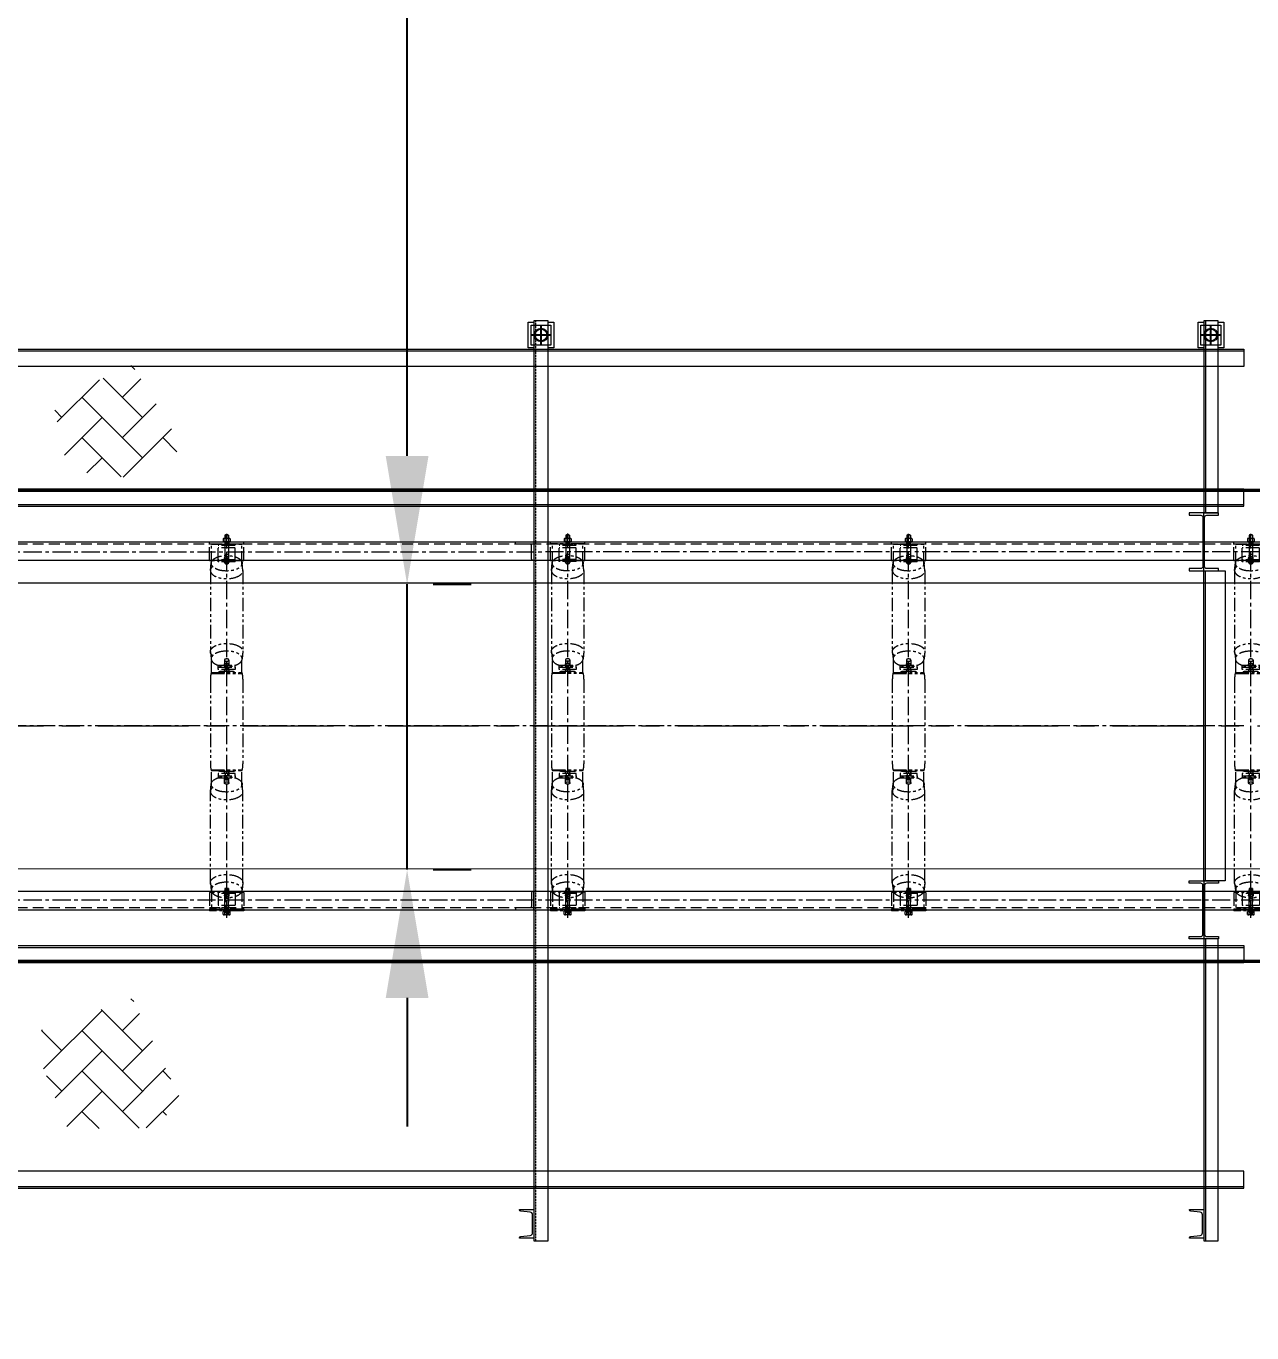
# Model space of a CAD drawing. Header units: millimetres. Extents: x -243837 to -5443, y 40 to 285140.
# Drawn here: x -116228 to -111932, y 76639 to 81219 of the extents above; entities that cross this region are included whole.
import ezdxf

# ---------------------------------------------------------------- set-up
doc = ezdxf.new("R2010")
doc.units = ezdxf.units.MM
for name, pattern in [('CENTER', [50.8, 31.75, -6.35, 6.35, -6.35]), ('CENTER2', [1.125, 0.75, -0.125, 0.125, -0.125]), ('HIDDEN', [0.375, 0.25, -0.125]), ('PHANTOM', [63.5, 31.75, -6.35, 6.35, -6.35, 6.35, -6.35])]:
    doc.linetypes.add(name, pattern=pattern)
doc.layers.add('1', color=7, linetype='Continuous')
doc.layers.add('3', color=3, linetype='Continuous')
for name, color, linetype, lineweight in [('2', 3, 'Continuous', 20), ('DIM', 1, 'Continuous', 9), ('phantom', 4, 'PHANTOM', 5), ('R- PHANTOM', 3, 'PHANTOM', 9), ('R-CENTER', 1, 'CENTER2', 5), ('R-HIDDEN', 3, 'HIDDEN', 9), ('R-OBJECT', 2, 'Continuous', 20)]:
    doc.layers.add(name, color=color, linetype=linetype, lineweight=lineweight)
doc.styles.add('KA', font='romans.shx', dxfattribs={"width": 0.7})
doc.dimstyles.new('KAT', dxfattribs={"dimscale": 125, "dimtxt": 2.5, "dimasz": 2, "dimexe": 1, "dimexo": 0.06, "dimgap": 0.5, "dimtad": 1, "dimdec": 0, "dimzin": 0, "dimdsep": 46, "dimtxsty": 'KA', "dimcen": 1.5, "dimclrd": 1, "dimclre": 1, "dimclrt": 4, "dimadec": 0, "dimazin": 0, "dimtfac": 1, "dimtdec": 0, "dimtmove": 0, "dimatfit": 2, "dimfxl": 1.5, "dimtolj": 1, "dimtzin": 0, "dimarcsym": 0})
doc.dimstyles.new('rakesh', dxfattribs={"dimscale": 160, "dimtxt": 2.5, "dimasz": 1, "dimexe": 0.8, "dimexo": 0.8, "dimgap": 1, "dimtad": 1, "dimdec": 0, "dimzin": 0, "dimdsep": 46, "dimtxsty": 'KA', "dimblk": 'OBLIQUE', "dimcen": 1.5, "dimclrd": 1, "dimclre": 1, "dimclrt": 2, "dimadec": 0, "dimazin": 0, "dimtfac": 1, "dimtdec": 0, "dimtmove": 0, "dimatfit": 2, "dimfxl": 0, "dimtolj": 1, "dimtzin": 0, "dimlwd": -1, "dimlwe": -1, "dimarcsym": 1})

# ---------------------------------------------------------------- blocks, each defined once
blk = doc.blocks.new('A$Cc1e59ba2')
at = {"layer": 'phantom', "ltscale": 1.5}
h = blk.add_hatch(dxfattribs=at)
h.set_pattern_fill('ANSI31', color=256, scale=4, angle=90, style=0)
h.set_pattern_definition([(225, (-355.42745, -107.5471), (-0.3535534, 0.3535534), [])])
h.paths.add_polyline_path([(-655.8, -172.3), (-655.8, -173.4), (-658.2, -173.4), (-658.2, -172.3)])
h.paths.add_polyline_path([(-672.4, -172.3), (-672.4, -173.4), (-674.9, -173.4), (-674.9, -172.3)])
h = blk.add_hatch(dxfattribs=at)
h.set_pattern_fill('ANSI31', color=256, scale=4, angle=90, style=0)
h.set_pattern_definition([(225, (-355.42745, -138.30226), (-0.3535534, 0.3535534), [])])
h.paths.add_polyline_path([(-655.8, -525), (-655.8, -523.9), (-658.2, -523.9), (-658.2, -525)])
h.paths.add_polyline_path([(-672.4, -525), (-672.4, -523.9), (-674.9, -523.9), (-674.9, -525)])
for p, q in [((-605.3, 279.5), (-725.3, 279.5)), ((-725.3, 214.5), (-725.3, 279.5)), ((-677.3, 291.8), (-675.2, 293)), ((-677.3, 291.8), (-677.3, 281)), ((-653.3, 281), (-677.3, 281)), ((-675.3, 281), (-675.3, 279.5)), ((-655.5, 293), (-675.2, 293)), ((-672.3, 279.5), (-672.3, 273.5)), ((-672.3, 279.5), (-672.3, 273.5)), ((-659.3, 304.5), (-671.3, 304.5)), ((-671.3, 304.5), (-671.3, 293)), ((-671.3, 291.8), (-671.3, 281)), ((-671.3, 279.5), (-671.3, 276.5)), ((-659.3, 276.5), (-671.3, 276.5)), ((-670.6, 304.5), (-670.6, 293)), ((-670.6, 276.5), (-670.6, 274.5)), ((-665.3, 266.5), (-665.3, 290)), ((-660.1, 304.5), (-660.1, 292.1)), ((-660.1, 276.5), (-660.1, 274.5)), ((-659.3, 304.5), (-659.3, 293)), ((-659.3, 291.8), (-659.3, 281)), ((-659.3, 279.5), (-659.3, 276.5)), ((-658.3, 279.5), (-658.3, 273.5)), ((-658.3, 279.5), (-658.3, 273.3)), ((-653.3, 291.8), (-655.5, 293)), ((-655.3, 281), (-655.3, 279.5)), ((-653.3, 291.8), (-653.3, 281)), ((-605.3, 214.5), (-605.3, 279.5)), ((-605.3, 273.5), (-725.3, 273.5)), ((-718.4, 200.4), (-718.4, 273.5)), ((-718.4, 273.5), (-612.3, 273.5)), ((-635.3, 268.5), (-695.3, 268.5)), ((-695.3, 211.7), (-695.3, 268.5)), ((-635.3, 260.5), (-695.3, 260.5)), ((-671.3, 274.5), (-671.3, 208.5)), ((-671.3, 274.5), (-659.3, 274.5)), ((-659.3, 236.5), (-671.3, 236.5)), ((-665.3, 268.5), (-665.3, 273.5)), ((-659.3, 274.5), (-659.3, 208.5)), ((-635.3, 211.7), (-635.3, 268.5)), ((-612.3, 200.4), (-612.3, 273.5)), ((-718.4, 214.5), (-725.3, 214.5)), ((-722.5, 180.7), (-719.5, 207.5)), ((-612.3, 214.5), (-718.4, 214.5)), ((-635.3, 218.6), (-695.3, 218.6)), ((-635.3, 211.7), (-695.3, 211.7)), ((-673.3, 210.3), (-673.3, 225.4)), ((-657.3, 210.3), (-657.3, 225.4)), ((-651.3, 214.5), (-655.3, 214.5)), ((-645.3, 214.5), (-651.3, 214.5)), ((-605.3, 214.5), (-612.3, 214.5)), ((-608.2, 180.7), (-611.1, 206)), ((-722.5, 180.7), (-722.5, -103.6)), ((-608.2, 180.7), (-608.2, -103.6)), ((-722.5, -103.6), (-719.5, -128.8)), ((-718.4, -177.3), (-718.4, -134.4)), ((-673.3, -133.1), (-673.3, -148.2)), ((-657.3, -133.1), (-657.3, -148.2)), ((-612.3, -177.3), (-612.3, -134.4)), ((-608.2, -103.6), (-611.1, -128.8)), ((-720.1, -179.7), (-610.5, -179.7)), ((-719.5, -177.3), (-611.1, -177.3)), ((-695.3, -151.3), (-635.3, -151.3)), ((-695.3, -158.3), (-695.3, -151.4)), ((-693.1, -177.3), (-692.3, -175.1)), ((-688.8, -173.4), (-692.3, -174.9)), ((-691.6, -177.3), (-692.3, -174.9)), ((-691.7, -177.3), (-692.3, -175.1)), ((-673.3, -173.4), (-688.8, -173.4)), ((-674.9, -172.3), (-674.9, -173.4)), ((-655.8, -172.3), (-674.9, -172.3)), ((-655.8, -173.4), (-674.9, -173.4)), ((-672.3, -158.3), (-673.3, -159.3)), ((-673.3, -159.3), (-672.3, -158.3)), ((-673.3, -159.3), (-673.3, -160.3)), ((-673.3, -160.3), (-673.3, -159.3)), ((-673.3, -159.3), (-669.8, -159.3)), ((-669.8, -159.3), (-673.3, -159.3)), ((-673.3, -166.3), (-673.3, -172.3)), ((-657.3, -172.3), (-673.3, -172.3)), ((-657.3, -173.4), (-673.3, -173.4)), ((-672.4, -172.3), (-672.4, -173.4)), ((-658.3, -158.3), (-672.3, -158.3)), ((-658.3, -158.3), (-672.3, -158.3)), ((-669.8, -158.3), (-669.8, -166.3)), ((-660.8, -166.3), (-669.8, -166.3)), ((-665.3, -177.3), (-665.3, -166.3)), ((-660.8, -158.3), (-660.8, -166.3)), ((-657.3, -159.3), (-660.8, -159.3)), ((-657.3, -159.3), (-660.8, -159.3)), ((-658.3, -158.3), (-657.3, -159.3)), ((-658.3, -158.3), (-657.3, -159.3)), ((-657.3, -159.3), (-658.3, -158.3)), ((-658.2, -172.3), (-658.2, -173.4)), ((-657.3, -166.3), (-657.3, -158.3)), ((-657.3, -159.3), (-657.3, -160.3)), ((-657.3, -160.3), (-657.3, -159.3)), ((-657.3, -166.3), (-657.3, -172.3)), ((-641.8, -173.4), (-657.3, -173.4)), ((-655.8, -172.3), (-655.8, -173.4)), ((-641.8, -173.4), (-638.3, -174.9)), ((-639.1, -177.3), (-638.3, -174.9)), ((-639, -177.3), (-638.3, -175.1)), ((-637.6, -177.3), (-638.3, -175.1)), ((-635.3, -158.3), (-635.3, -151.4)), ((-722.5, -200.1), (-722.5, -497.2)), ((-608.2, -200.1, 7.6), (-608.2, -497.2, 7.6)), ((-720.1, -517.6), (-610.5, -517.6)), ((-719.5, -520), (-611.1, -520)), ((-718.4, -574.1), (-718.4, -520)), ((-695.3, -539), (-695.3, -545.9)), ((-695.3, -545.9), (-635.3, -545.9)), ((-693.1, -520), (-692.3, -522.2)), ((-691.7, -520), (-692.3, -522.2)), ((-691.6, -520), (-692.3, -522.4)), ((-688.8, -523.9), (-692.3, -522.4)), ((-673.3, -523.9), (-688.8, -523.9)), ((-674.9, -525), (-674.9, -523.9)), ((-655.8, -523.9), (-674.9, -523.9)), ((-655.8, -525), (-674.9, -525)), ((-657.3, -523.9), (-673.3, -523.9)), ((-657.3, -525), (-673.3, -525)), ((-673.3, -531), (-673.3, -525)), ((-673.3, -538), (-673.3, -537)), ((-673.3, -537), (-673.3, -538)), ((-673.3, -538), (-669.8, -538)), ((-672.3, -539), (-673.3, -538)), ((-673.3, -538), (-672.3, -539)), ((-669.8, -538), (-673.3, -538)), ((-673.3, -564.1), (-673.3, -549.1)), ((-672.4, -525), (-672.4, -523.9)), ((-658.3, -539), (-672.3, -539)), ((-658.3, -539), (-672.3, -539)), ((-660.8, -531), (-669.8, -531)), ((-669.8, -539), (-669.8, -531)), ((-665.3, -531), (-665.3, -520)), ((-660.8, -539), (-660.8, -531)), ((-657.3, -538), (-660.8, -538)), ((-657.3, -538), (-660.8, -538)), ((-658.3, -539), (-657.3, -538)), ((-658.3, -539), (-657.3, -538)), ((-657.3, -538), (-658.3, -539)), ((-658.2, -525), (-658.2, -523.9)), ((-641.8, -523.9), (-657.3, -523.9)), ((-657.3, -531), (-657.3, -525)), ((-657.3, -531), (-657.3, -539)), ((-657.3, -538), (-657.3, -537)), ((-657.3, -537), (-657.3, -538)), ((-657.3, -564.1), (-657.3, -549.1)), ((-655.8, -525), (-655.8, -523.9)), ((-641.8, -523.9), (-638.3, -522.4)), ((-639.1, -520), (-638.3, -522.4)), ((-639, -520), (-638.3, -522.2)), ((-637.6, -520), (-638.3, -522.2)), ((-635.3, -539), (-635.3, -545.9)), ((-612.3, -574.1), (-612.3, -520)), ((-722.5, -593.7), (-719.5, -568.5)), ((-722.5, -913.5, -33), (-722.5, -593.7)), ((-608.2, -593.7), (-611.1, -568.5)), ((-608.2, -913.5, -33), (-608.2, -593.7)), ((-722.5, -913.5, -33), (-719.5, -940.3, -33)), ((-608.2, -913.5, -33), (-611.1, -938.8, -33)), ((-718.4, -947.3, -33), (-725.3, -947.3, -33)), ((-725.3, -947.3, -33), (-725.3, -1012.3, -33)), ((-718.4, -933.2, -33), (-718.4, -1006.3, -33)), ((-612.3, -947.3, -33), (-718.4, -947.3, -33)), ((-635.3, -944.5, -33), (-695.3, -944.5, -33)), ((-695.3, -944.5, -33), (-695.3, -1001.3, -33)), ((-635.3, -951.4, -33), (-695.3, -951.4, -33)), ((-673.3, -943.1, -33), (-673.3, -958.2, -33)), ((-659.3, -934), (-671.3, -934)), ((-671.3, -934), (-671.3, -1025.8, -33)), ((-671.3, -1007.3, -33), (-671.3, -941.3, -33)), ((-670.6, -934), (-670.6, -1025.8, -33)), ((-660.1, -934), (-660.1, -1024.9, -33)), ((-659.3, -934), (-659.3, -1025.8, -33)), ((-659.3, -1007.3, -33), (-659.3, -941.3, -33)), ((-657.3, -943.1, -33), (-657.3, -958.2, -33)), ((-651.3, -947.3, -33), (-655.3, -947.3, -33)), ((-645.3, -947.3, -33), (-651.3, -947.3, -33)), ((-635.3, -944.5, -33), (-635.3, -1001.3, -33)), ((-612.3, -933.2, -33), (-612.3, -1006.3, -33)), ((-605.3, -947.3, -33), (-612.3, -947.3, -33)), ((-605.3, -947.3, -33), (-605.3, -1012.3, -33)), ((-605.3, -1006.3, -33), (-725.3, -1006.3, -33)), ((-718.4, -1006.3, -33), (-612.3, -1006.3, -33)), ((-635.3, -993.3, -33), (-695.3, -993.3, -33)), ((-635.3, -1001.3, -33), (-695.3, -1001.3, -33)), ((-672.3, -1012.3, -33), (-672.3, -1006.3, -33)), ((-672.3, -1012.3, -33), (-672.3, -1006.3, -33)), ((-659.3, -969.3, -33), (-671.3, -969.3, -33)), ((-671.3, -1007.3, -33), (-659.3, -1007.3, -33)), ((-670.6, -1009.3, -33), (-670.6, -1007.3, -33)), ((-665.3, -999.3, -33), (-665.3, -1022.8, -33)), ((-665.3, -1001.3, -33), (-665.3, -1006.3, -33)), ((-660.1, -1009.3, -33), (-660.1, -1007.3, -33)), ((-658.3, -1012.3, -33), (-658.3, -1006.1, -33)), ((-658.3, -1012.3, -33), (-658.3, -1006.3, -33)), ((-605.3, -1012.3, -33), (-725.3, -1012.3, -33)), ((-677.3, -1024.6, -33), (-677.3, -1013.8, -33)), ((-653.3, -1013.8, -33), (-677.3, -1013.8, -33)), ((-677.3, -1024.6, -33), (-675.2, -1025.8, -33)), ((-675.3, -1013.8, -33), (-675.3, -1012.3, -33)), ((-655.5, -1025.8, -33), (-675.2, -1025.8, -33)), ((-659.3, -1009.3, -33), (-671.3, -1009.3, -33)), ((-671.3, -1012.3, -33), (-671.3, -1009.3, -33)), ((-671.3, -1024.6, -33), (-671.3, -1013.8, -33)), ((-659.3, -1012.3, -33), (-659.3, -1009.3, -33)), ((-659.3, -1024.6, -33), (-659.3, -1013.8, -33)), ((-653.3, -1024.6, -33), (-655.5, -1025.8, -33)), ((-655.3, -1013.8, -33), (-655.3, -1012.3, -33)), ((-653.3, -1024.6, -33), (-653.3, -1013.8, -33))]:
    blk.add_line(p, q, dxfattribs=at)
at = {"layer": 'phantom', "color": 1, "linetype": 'CENTER', "ltscale": 2}
blk.add_line((-665.3, -1037.1, 7.6), (-665.3, 309.6, 7.6), dxfattribs=at)
at = {"layer": 'phantom', "ltscale": 1.5}
for points in [[(-695.3, -166.3), (-695.3, -158.3), (-635.3, -158.3), (-635.3, -166.3)], [(-695.3, -531), (-695.3, -539), (-635.3, -539), (-635.3, -531)]]:
    blk.add_lwpolyline(points, close=True, dxfattribs=at)
for centre in [(-665.3, 208.5), (-665.3, -941.3, -33)]:
    blk.add_circle(centre, 6, dxfattribs=at)
for centre, radius, start, end in [((-674.3, 288.8), 4.24, 45, 135), ((-665.3, 295.4), 10.9, 56.6036, 123.3964), ((-665.3, 278), 15, 66.4634, 113.5366), ((-656.3, 288.8), 4.24, 45, 135), ((-632.5, -200.1), 90, 165.2922, 180), ((-698.2, -200.1), 90, 0, 14.7078), ((-632.5, -497.2), 90, 180, 194.7078), ((-698.2, -497.2), 90, 345.2922, 0), ((-665.3, -924.9), 10.9, 236.6036, 303.3964), ((-674.3, -1021.6, -33), 4.24, 225, 315), ((-665.3, -1010.8, -33), 15, 246.4634, 293.5366), ((-656.3, -1021.6, -33), 4.24, 225, 315)]:
    blk.add_arc(centre, radius, start, end, dxfattribs=at)
for centre, major_axis in [((-665.3, 206), (-54.2, 0)), ((-665.3, 226.3), (-7, 0)), ((-665.3, 210.3), (-8, 0)), ((-665.3, -568.5), (-54.2, 0)), ((-665.3, -548.2), (-7, 0)), ((-665.3, -564.1), (-8, 0))]:
    blk.add_ellipse(centre, major_axis=major_axis, ratio=0.5, dxfattribs=at)
for centre, major_axis, start_param, end_param in [((-665.3, 180.7), (-57.1, 0), 5.761132, 9.946831), ((-665.3, 225.4), (-8, 0), 5.576234, 10.13173), ((-665.3, -549.1), (-8, 0), 5.576234, 10.13173), ((-665.3, -593.7), (-57.1, 0), 5.761132, 9.946831)]:
    blk.add_ellipse(centre, major_axis=major_axis, ratio=0.5, start_param=start_param, end_param=end_param, dxfattribs=at)
at = {"layer": 'phantom', "ltscale": 1.5, "extrusion": (0, 0, -1)}
for centre, major_axis, start_param, end_param in [((-665.3, -103.6), (-57.1, 0), 5.761132, 9.946831), ((-665.3, -148.2), (-8, 0), 5.576234, 10.13173), ((-665.3, -913.5, -33), (-57.1, 0), 5.761132, 9.946831), ((-665.3, -958.2, -33), (-8, 0), 5.576234, 10.13173)]:
    blk.add_ellipse(centre, major_axis=major_axis, ratio=0.5, start_param=start_param, end_param=end_param, dxfattribs=at)
for centre, major_axis in [((-665.3, -128.8), (-54.2, 0)), ((-665.3, -133.1), (-8, 0)), ((-665.3, -149.1), (-7, 0)), ((-665.3, -938.8, -33), (-54.2, 0)), ((-665.3, -943.1, -33), (-8, 0)), ((-665.3, -959, -33), (-7, 0))]:
    blk.add_ellipse(centre, major_axis=major_axis, ratio=0.5, dxfattribs=at)
blk = doc.blocks.new('_Oblique')
at = {"color": 0, "linetype": 'ByBlock', "lineweight": -2}
blk.add_line((-0.5, -0.5), (0.5, 0.5), dxfattribs=at)
blk = doc.blocks.new('*D188')
at = {"layer": 'DEFPOINTS', "color": 0, "ltscale": 10, "transparency": 16777216}
for p in [(-106759.9, 78766, 169.4), (-190509.6, 78267.1, 181.7), (-106759.9, 68629.3)]:
    blk.add_point(p, dxfattribs=at)
at = {"layer": 'DIM', "color": 1, "ltscale": 10, "transparency": 16777216}
for p, q in [((-106759.9, 78638), (-106759.9, 68437.3)), ((-190509.6, 78139.1), (-190509.6, 68437.3)), ((-190509.6, 68629.3), (-106759.9, 68629.3))]:
    blk.add_line(p, q, dxfattribs=at)
at = {"layer": 'DIM', "color": 1, "ltscale": 10, "transparency": 16777216, "xscale": 160, "yscale": 160, "zscale": 160, "rotation": 180}
blk.add_blockref('_Oblique', (-190509.6, 68629.3), dxfattribs=at)
at = {"layer": 'DIM', "color": 1, "ltscale": 10, "transparency": 16777216, "xscale": 160, "yscale": 160, "zscale": 160}
blk.add_blockref('_Oblique', (-106759.9, 68629.3), dxfattribs=at)
at = {"layer": 'DIM', "color": 2, "ltscale": 10, "transparency": 16777216, "insert": (-150134.8, 69094.1), "char_height": 400, "attachment_point": 5, "style": 'KA'}
blk.add_mtext('\\A1;83750 (HORIZONTAL PULLEY CRS.)', dxfattribs=at)
blk = doc.blocks.new('A$C665F34CB')
at = {"layer": '1'}
for p, q in [((-35, 0), (35, 0)), ((0, 35), (0, -35))]:
    blk.add_line(p, q, dxfattribs=at)
at = {"layer": '2'}
blk.add_lwpolyline([(-35, 35), (35, 35), (35, -35), (-35, -35)], close=True, dxfattribs=at)
for radius in [24, 20.4]:
    blk.add_circle((0, 0), radius, dxfattribs=at)
blk = doc.blocks.new('A$C60246740')
at = {"layer": '1', "lineweight": 9}
h = blk.add_hatch(dxfattribs=at)
h.set_pattern_fill('AR-HBONE', color=6, scale=25, angle=-180)
h.set_pattern_definition([(225, (-3884840.72, -225056.94), (-9e-14, -141.4213562), [300, -100]), (315, (-3884911.43, -225127.65), (-9e-14, -141.4213562), [300, -100])])
h.paths.add_polyline_path([(13719.2, 1138.4), (13997.3, 1265.2), (14172.7, 981.5), (14061.5, 861), (13771.9, 894.4)])
h = blk.add_hatch(dxfattribs=at)
h.set_pattern_fill('AR-HBONE', color=6, scale=25, angle=-180)
h.set_pattern_definition([(225, (-3884840.72, -227276.91), (-9e-14, -141.4213562), [300, -100]), (315, (-3884911.43, -227347.62), (-9e-14, -141.4213562), [300, -100])])
h.paths.add_polyline_path([(13638.6, -1081.6), (13997.3, -954.8), (14172.7, -1319.8), (14061.5, -1408.9), (13771.9, -1412.1)])
at = {"color": 1, "linetype": 'CENTER', "lineweight": 9, "ltscale": 2}
blk.add_line((17893.7, 0, 319.6), (-140, 0, 0), dxfattribs=at)
at = {"layer": '1', "color": 6, "lineweight": 9}
for p, q in [((17753.7, 543.5, 319.6), (17753.7, 746.5, 319.6)), ((0, 645, 0), (17753.7, 645, 319.6)), ((17753.7, -543.5, 319.6), (17753.7, -746.5, 319.6)), ((0, -645, 0), (17753.7, -645, 319.6))]:
    blk.add_line(p, q, dxfattribs=at)
at = {"layer": '2', "color": 6, "lineweight": 9}
for p, q in [((15405.6, 1420), (15405.6, -1805)), ((-140, 1320, 0), (17893.7, 1320, 319.6)), ((-140, 1314, 0), (17893.7, 1314, 319.6)), ((-140, 776, 0), (17893.7, 776, 319.6)), ((-140, 770, 0), (17893.7, 770, 319.6)), ((-140, -770, 0), (17893.7, -770, 319.6)), ((-140, -776, 0), (17893.7, -776, 319.6)), ((-140, -1614, 0), (17893.7, -1614, 319.6)), ((-140, -1620, 0), (17893.7, -1620, 319.6))]:
    blk.add_line(p, q, dxfattribs=at)
for points in [[(15405.6, -1805), (15455.6, -1805), (15455.6, 1420), (15405.6, 1420)], [(15405.6, 1325), (15385.6, 1325), (15385.6, 1415), (15405.6, 1415)], [(15455.6, 1415), (15475.6, 1415), (15475.6, 1325), (15455.6, 1325)], [(17893.7, 1320), (17893.7, 1260), (-140, 1260), (-140, 1320)], [(17893.7, 770), (17893.7, 830), (-140, 830), (-140, 770)], [(17893.7, -770), (17893.7, -830), (-140, -830), (-140, -770)], [(17893.7, -1620), (17893.7, -1560), (-140, -1560), (-140, -1620)]]:
    blk.add_lwpolyline(points, dxfattribs=at)
for points in [[(17753.7, 746.5), (17803.7, 746.5), (17803.7, 1420), (17753.7, 1420)], [(17753.7, 543.5), (17828.7, 543.5), (17828.7, -543.5), (17753.7, -543.5)], [(17753.7, -1805), (17803.7, -1805), (17803.7, -746.5), (17753.7, -746.5)]]:
    blk.add_lwpolyline(points, close=True, dxfattribs=at)
at = {"layer": '2', "color": 6, "lineweight": 9, "elevation": 319.6}
for points in [[(17753.7, 1325), (17733.7, 1325), (17733.7, 1415), (17753.7, 1415)], [(17803.7, 1415), (17823.7, 1415), (17823.7, 1325), (17803.7, 1325)]]:
    blk.add_lwpolyline(points, dxfattribs=at)
for points in [[(17743.1, 738.5, -0.414214), (17750.7, 730.9), (17750.7, 559.1, -0.414214), (17743.1, 551.5), (17702.7, 551.5), (17702.7, 543.5), (17804.7, 543.5), (17804.7, 551.5), (17764.3, 551.5, -0.414214), (17756.7, 559.1), (17756.7, 730.9, -0.414214), (17764.3, 738.5), (17804.7, 738.5), (17804.7, 746.5), (17702.7, 746.5), (17702.7, 738.5), (17743.1, 738.5)], [(17743.1, -738.5, 0.414214), (17750.7, -730.9), (17750.7, -559.1, 0.414214), (17743.1, -551.5), (17702.7, -551.5), (17702.7, -543.5), (17804.7, -543.5), (17804.7, -551.5), (17764.3, -551.5, 0.414214), (17756.7, -559.1), (17756.7, -730.9, 0.414214), (17764.3, -738.5), (17804.7, -738.5), (17804.7, -746.5), (17702.7, -746.5), (17702.7, -738.5), (17743.1, -738.5)]]:
    blk.add_lwpolyline(points, format="xyb", dxfattribs=at)
at = {"layer": '2', "color": 6, "lineweight": 9, "elevation": 0}
for points in [[(15402.1, 580, -0.414214), (15397.6, 584.5), (15397.6, 630.5, 0.414214), (15391.1, 637), (15345.1, 637, -0.414214), (15340.6, 641.5), (15340.6, 645), (15405.6, 645), (15405.6, 580)], [(15402.1, -580, 0.414214), (15397.6, -584.5), (15397.6, -630.5, -0.414214), (15391.1, -637), (15345.1, -637, 0.414214), (15340.6, -641.5), (15340.6, -645), (15405.6, -645), (15405.6, -580)], [(15359.6, -1700.6, -0.383864), (15355.6, -1696.1), (15355.6, -1695), (15405.6, -1695), (15405.6, -1795), (15355.6, -1795), (15355.6, -1793.9, -0.383864), (15359.6, -1789.4), (15392.8, -1785.9, 0.383864), (15400.9, -1776.9), (15400.9, -1713.1, 0.383864), (15392.8, -1704.1)]]:
    blk.add_lwpolyline(points, format="xyb", close=True, dxfattribs=at)
at = {"layer": '2', "color": 6, "lineweight": 9}
blk.add_lwpolyline([(17707.7, -1700.6, -0.383864), (17703.7, -1696.1), (17703.7, -1695), (17753.7, -1695), (17753.7, -1795), (17703.7, -1795), (17703.7, -1793.9, -0.383864), (17707.7, -1789.4), (17740.9, -1785.9, 0.383864), (17749, -1776.9), (17749, -1713.1, 0.383864), (17740.9, -1704.1)], format="xyb", close=True, dxfattribs=at)
at = {"layer": '3', "color": 6, "linetype": 'HIDDEN', "lineweight": 9}
blk.add_line((15411.6, 1420), (15411.6, -1805), dxfattribs=at)
at = {"layer": '3', "color": 6, "lineweight": 9}
for p, q in [((17759.7, 1420, 319.6), (17759.7, 746.5, 319.6)), ((17759.7, -543.5, 319.6), (17759.7, 543.5, 319.6)), ((17759.7, -746.5, 319.6), (17759.7, -1805, 319.6))]:
    blk.add_line(p, q, dxfattribs=at)
at = {"layer": 'DIM', "color": 6, "lineweight": 9, "rotation": 180}
for p in [(15430.6, 1370), (17778.7, 1370, 319.6)]:
    blk.add_blockref('A$C665F34CB', p, dxfattribs=at)
blk = doc.blocks.new('*D181')
at = {"color": 1, "lineweight": -2, "transparency": 16777216}
for p, q in [((-114892.6, 79712.8), (-114892.6, 82886.8)), ((-114892.6, 78262.8), (-114892.6, 79262.8)), ((-114801.2, 79262.8), (-114667.6, 79262.8)), ((-114801.2, 78262.8), (-114667.6, 78262.8)), ((-114892.6, 77812.8), (-114892.6, 77362.8))]:
    blk.add_line(p, q, dxfattribs=at)
at = {"color": 1, "transparency": 16777216}
for points in [[(-114967.6, 79712.8), (-114817.6, 79712.8), (-114892.6, 79262.8)], [(-114967.6, 77812.8), (-114817.6, 77812.8), (-114892.6, 78262.8)]]:
    blk.add_solid(points, dxfattribs=at)
at = {"layer": 'DEFPOINTS', "color": 0, "transparency": 16777216}
for p in [(-115026.2, 79262.8, 265.8), (-114892.6, 79262.8), (-115026.2, 78262.8, 266.6)]:
    blk.add_point(p, dxfattribs=at)
at = {"color": 2, "transparency": 16777216, "insert": (-114892.6, 81996.2), "char_height": 562.5, "attachment_point": 5, "rotation": 90, "style": 'KA'}
blk.add_mtext('\\A1;1000\\PB.W', dxfattribs=at)
blk = doc.blocks.new('A$C21B33FEA')
at = {"color": 2}
for p, q in [((16457.8, 28.4, 7358.3), (-65014.7, 28.4, 7358.3)), ((16457.8, 23.4, 7358.3), (-65014.7, 23.4, 7358.3))]:
    blk.add_line(p, q, dxfattribs=at)

msp = doc.modelspace()

# ---------------------------------------------------------------- linework, layer by layer
at = {"layer": 'R-CENTER', "color": 1, "linetype": 'CENTER', "ltscale": 2}
for p, q in [((-116541.66, 79377, -40.54), (-107284.75, 79377.13, -40.54)), ((-116541.66, 78157.28, -40.54), (-107284.75, 78157.15, -40.54))]:
    msp.add_line(p, q, dxfattribs=at)
at = {"layer": 'R-CENTER', "color": 1, "linetype": 'CENTER', "ltscale": 10}
msp.add_line((-193192.22, 78767.18, -169.38), (-107113.76, 78766.01, -305.48), dxfattribs=at)
at = {"layer": 'R-HIDDEN', "ltscale": 150}
for p, q in [((-116541.66, 79404, 0), (-107284.75, 79404.13, 0)), ((-116541.66, 78130.28, -40.54), (-107284.75, 78130.15, -40.54))]:
    msp.add_line(p, q, dxfattribs=at)
at = {"layer": 'R-OBJECT'}
for p, q in [((-116541.66, 79412, 0), (-107284.75, 79412.13, 0)), ((-116541.66, 79347, 0), (-107284.75, 79347.13, 0)), ((-116541.66, 79268.15, 0), (-106497.94, 79268.3, 0)), ((-116541.66, 78266.09, 0), (-106497.94, 78265.95, 0)), ((-116541.66, 78187.28, 0), (-107284.75, 78187.15, 0)), ((-116541.66, 78122.28, 0), (-107284.75, 78122.15, 0))]:
    msp.add_line(p, q, dxfattribs=at)

# ---------------------------------------------------------------- block references
at = {"color": 4, "xscale": -1, "rotation": 180}
msp.add_blockref('A$C21B33FEA', (-124126.13, 79617.63, -7358.3), dxfattribs=at)
at = {"color": 4}
msp.add_blockref('A$C21B33FEA', (-124126.13, 77914.84, -7358.3), dxfattribs=at)
at = {"layer": 'R- PHANTOM', "linetype": 'Continuous'}
for p in [(-114859.72, 79130.26, -7.55), (-113664.55, 79130.52, -31.2), (-112469.38, 79130.26, -31.2), (-111269.85, 79130.26, -7.55)]:
    msp.add_blockref('A$Cc1e59ba2', p, dxfattribs=at)
at = {"layer": 'R-OBJECT', "ltscale": 10}
msp.add_blockref('A$C60246740', (-129853.87, 78766.32, 0), dxfattribs=at)

# ---------------------------------------------------------------- dimensions: what is measured, and where the dimension line sits
dim = msp.add_linear_dim(base=(-114892.59, 79262.76, 85.24), p1=(-115026.21, 78262.76, 351.89), p2=(-115026.21, 79262.76, 351.06), angle=90, text='<>\\XB.W', dimstyle='KAT', override={"dimscale": 225, "dimexo": 1, "dimgap": 1, "dimclrt": 2, "dimfxl": 0.18, "dimarcsym": 1})
dim.commit()
dim.dimension.update_dxf_attribs({"geometry": '*D181', "text_midpoint": (-114892.59, 81996.18, 85.24), "dimtype": 160})
at = {"layer": 'DIM', "ltscale": 10}
dim = msp.add_linear_dim(base=(-106759.94, 68629.34, -169.38), p1=(-190509.57, 78267.14, 12.32), p2=(-106759.94, 78766.01, 0), text='<> (HORIZONTAL PULLEY CRS.)', dimstyle='rakesh', override={"dimexe": 1.2, "dimfxl": 1.5}, dxfattribs=at)
dim.commit()
dim.dimension.update_dxf_attribs({"geometry": '*D188', "text_midpoint": (-150134.75, 68629.34, -169.38), "dimtype": 160})

doc.saveas('drawing.dxf')
